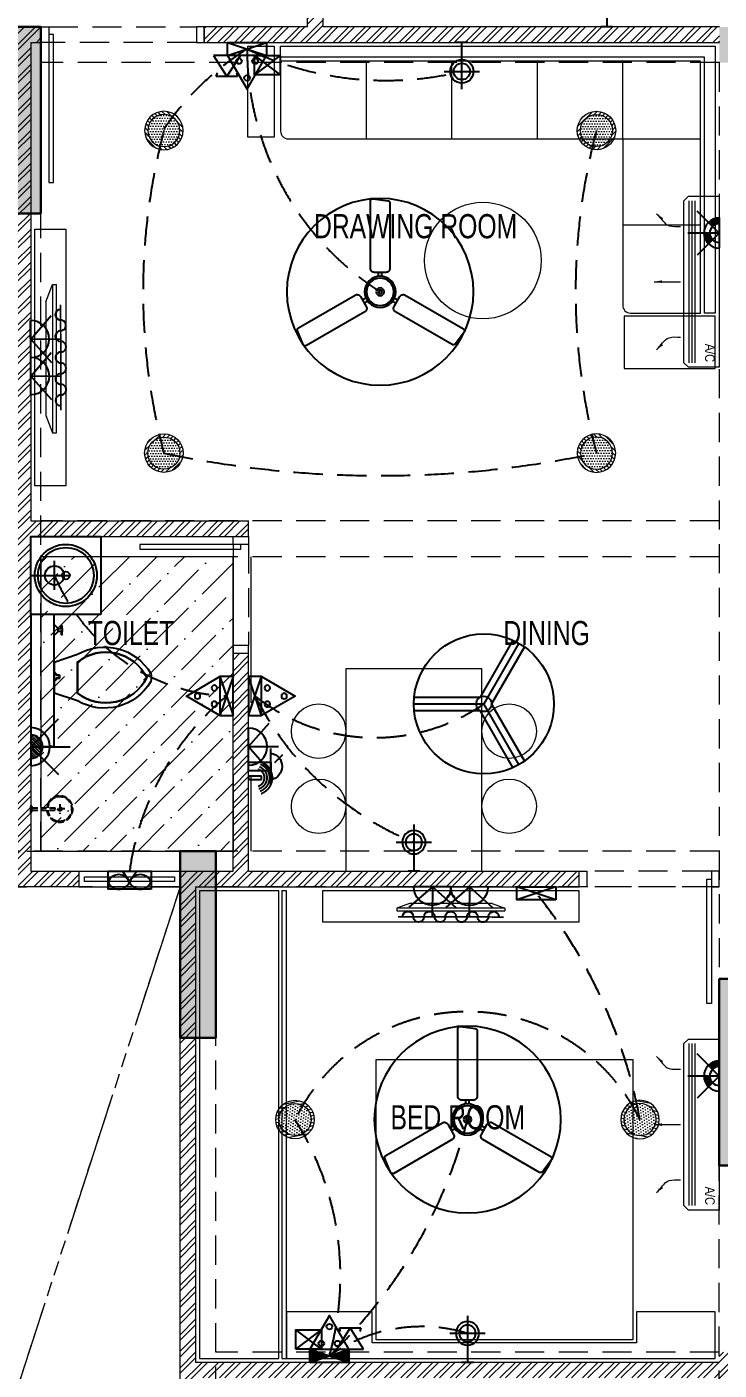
# Model space of a CAD drawing. Header units: inches. Extents: x 822859 to 1009930, y 496782 to 576896.
# Drawn here: x 836697 to 841148, y 533772 to 542403 of the extents above; entities that cross this region are included whole.
import ezdxf
from ezdxf.enums import TextEntityAlignment as Align

# ---------------------------------------------------------------- set-up
doc = ezdxf.new("R2010")
doc.units = ezdxf.units.IN
doc.header["$LTSCALE"] = 750
doc.header["$MEASUREMENT"] = 0
for name, pattern in [('DASHED', [0.75, 0.5, -0.25]), ('HIDDEN', [0.375, 0.25, -0.125]), ('HIDDEN2', [0.1875, 0.125, -0.0625])]:
    doc.linetypes.add(name, pattern=pattern)
for name, color, linetype, lineweight in [('1 x 15 W green led dl', 84, 'Continuous', 5), ('COLUMN', 5, 'Continuous', 13), ('DOOR-MSA', 8, 'Continuous', 13), ('DOTTED LINE-MSA', 8, 'HIDDEN2', 13), ('ELE-01-MSA', 8, 'Continuous', 18), ('FURNITURE-MSA', 251, 'Continuous', 5), ('HVAC-HW UNIT', 1, 'Continuous', 13), ('S_B4_115X425', 215, 'HIDDEN', 20), ('S_B4_230x425', 15, 'HIDDEN', 20), ('S_B4_230x575', 10, 'HIDDEN', 20), ('S_B4_CUT OUT LINE', 9, 'Continuous', 20), ('S_B4_SUNK', 250, 'Continuous', 20), ('S_C_ABOVE HP TO TOP', 5, 'Continuous', 30), ('TEXT ROOM NAME-MSA', 8, 'Continuous', 13), ('WALL HATCH-MSA', 251, 'Continuous', 9), ('WALL-MSA', 11, 'Continuous', 18), ('WINDOW-MSA', 8, 'Continuous', 13)]:
    doc.layers.add(name, color=color, linetype=linetype, lineweight=lineweight)
for name, color, linetype in [('AC 2 MODULE SWITCH', 6, 'DASHED'), ('CS SHEET', 7, 'Continuous'), ('E-18 wall light point', 3, 'Continuous'), ('E-18a wall light point', 6, 'Continuous'), ('E-39 call bell point', 1, 'Continuous'), ('E-45 exhaust fan point', 5, 'Continuous'), ('E-47 switch board', 1, 'Continuous'), ('E-49 5A plug point', 150, 'Continuous'), ('E-49a SB with 5A plug point', 5, 'Continuous'), ('E-50 15A plug point', 1, 'Continuous'), ('E-51 15 A AC PLUG POINT', 6, 'Continuous'), ('E-55 telephone point', 6, 'Continuous'), ('E-56 television point', 4, 'Continuous'), ('ELE.fan', 30, 'Continuous'), ("Emg-42 4' fan point", 30, 'Continuous'), ('P.FIXTURE', 8, 'Continuous'), ('PE-E-Electrical Control', 150, 'HIDDEN'), ('R.C.C HATCH-MSA', 250, 'Continuous'), ('Switch Board', 72, 'Continuous'), ('WIFI', 5, 'DASHED')]:
    doc.layers.add(name, color=color, linetype=linetype)
doc.styles.add('125pt1.6', font='simplex.shx', dxfattribs={"width": 0.6, "height": 200})
doc.styles.add('MtXpl_Swis721_LtCn_B', font='swisscl.ttf')
doc.styles.add('NARROW', font='ARIALN.TTF', dxfattribs={"height": 2.25})
doc.dimstyles.new('DIM_50', dxfattribs={"dimtxt": 200, "dimasz": 100, "dimexe": 25, "dimexo": 5, "dimgap": 25, "dimtad": 1, "dimdec": 0, "dimzin": 0, "dimdsep": 46, "dimtxsty": '125pt1.6', "dimblk": 'ARCHTICK', "dimcen": 0.09, "dimclrd": 8, "dimclre": 8, "dimclrt": 7, "dimaunit": 1, "dimadec": 4, "dimazin": 0, "dimtfac": 1, "dimtdec": 0, "dimtmove": 2, "dimatfit": 1, "dimfxl": 150, "dimfxlon": 1, "dimtolj": 1, "dimtzin": 0, "dimarcsym": 1})
pattern_1 = [(45, (-830625.795, -554021.86), (-53.0330086, 53.0330086), []), (45, (-830590.44, -554021.86), (-53.0330086, 53.0330086), [])]

# ---------------------------------------------------------------- blocks, each defined once
blk = doc.blocks.new('BLOCK-G & H TYPICAL COLOUMN')
at = {"layer": 'R.C.C HATCH-MSA'}
h = blk.add_hatch(color=256, dxfattribs=at)
h.dxf.hatch_style = 1
h.paths.add_polyline_path([(172697.62, -104207.75), (172688.57, -104207.75), (172688.57, -104255), (172697.62, -104255)])
h.paths.add_polyline_path([(172327.12, -104207.75), (172336.18, -104207.75), (172336.18, -104255), (172327.12, -104255)])
h.paths.add_polyline_path([(172819.88, -104207.75), (172819.88, -104216.81), (172867.12, -104216.81), (172867.12, -104207.75)])
h.paths.add_polyline_path([(172204.87, -104207.75), (172204.87, -104216.81), (172157.62, -104216.81), (172157.62, -104207.75)])
h.paths.add_polyline_path([(172561.18, -104240.06), (172552.12, -104240.06), (172552.12, -104287.31), (172561.18, -104287.31)])
h.paths.add_polyline_path([(172463.57, -104240.06), (172472.62, -104240.06), (172472.62, -104287.31), (172463.57, -104287.31)])
h.paths.add_polyline_path([(172177.87, -104422.2), (172177.87, -104431.25), (172130.62, -104431.25), (172130.62, -104422.2)])
h.paths.add_polyline_path([(172894.12, -104422.2), (172894.12, -104431.25), (172846.88, -104431.25), (172846.88, -104422.2)])
h.paths.add_polyline_path([(172336.12, -104486.75), (172336.12, -104495.81), (172288.87, -104495.81), (172288.87, -104486.75)])
h.paths.add_polyline_path([(172202.62, -104543.75), (172202.62, -104552.81), (172155.37, -104552.81), (172155.37, -104543.75)])
h.paths.add_polyline_path([(172822.13, -104543.75), (172822.13, -104552.81), (172869.37, -104552.81), (172869.37, -104543.75)])
h.paths.add_polyline_path([(172516.9, -104495.81), (172507.85, -104495.81), (172507.85, -104448.56), (172516.9, -104448.56)])
h.paths.add_polyline_path([(172697.62, -104104.25), (172688.57, -104104.25), (172688.57, -104057.01), (172697.62, -104057.01)])
h.paths.add_polyline_path([(172327.12, -104104.25), (172336.18, -104104.25), (172336.18, -104057.01), (172327.12, -104057.01)])
h.paths.add_polyline_path([(172819.88, -104104.25), (172819.88, -104095.2), (172867.12, -104095.2), (172867.12, -104104.25)])
h.paths.add_polyline_path([(172204.87, -104104.25), (172204.87, -104095.2), (172157.62, -104095.2), (172157.62, -104104.25)])
h.paths.add_polyline_path([(172561.18, -104071.94), (172552.12, -104071.94), (172552.12, -104024.7), (172561.18, -104024.7)])
h.paths.add_polyline_path([(172463.57, -104071.94), (172472.62, -104071.94), (172472.62, -104024.7), (172463.57, -104024.7)])
h.paths.add_polyline_path([(172177.87, -103889.81), (172177.87, -103880.75), (172130.62, -103880.75), (172130.62, -103889.81)])
h.paths.add_polyline_path([(172894.12, -103889.81), (172894.12, -103880.75), (172846.88, -103880.75), (172846.88, -103889.81)])
h.paths.add_polyline_path([(172336.12, -103825.25), (172336.12, -103816.2), (172288.87, -103816.2), (172288.87, -103825.25)])
h.paths.add_polyline_path([(172202.62, -103768.25), (172202.62, -103759.2), (172155.37, -103759.2), (172155.37, -103768.25)])
h.paths.add_polyline_path([(172822.13, -103768.25), (172822.13, -103759.2), (172869.37, -103759.2), (172869.37, -103768.25)])
h.paths.add_polyline_path([(172516.9, -103816.2), (172507.85, -103816.2), (172507.85, -103863.44), (172516.9, -103863.44)])
h.paths.add_polyline_path([(172548.37, -103699.31), (172548.37, -103690.25), (172595.62, -103690.25), (172595.62, -103699.31)])
h.paths.add_polyline_path([(172476.37, -103699.31), (172476.37, -103690.25), (172429.13, -103690.25), (172429.13, -103699.31)])
h.paths.add_polyline_path([(172726.82, -103612.31), (172726.82, -103603.25), (172774.06, -103603.25), (172774.06, -103612.31)])
h.paths.add_polyline_path([(172297.93, -103612.31), (172297.93, -103603.25), (172250.69, -103603.25), (172250.69, -103612.31)])
h.paths.add_polyline_path([(172920.37, -103523.81), (172920.37, -103514.75), (172857.56, -103514.75), (172857.56, -103523.81)])
h.paths.add_polyline_path([(172104.37, -103523.81), (172104.37, -103514.75), (172167.19, -103514.75), (172167.19, -103523.81)])
h.paths.add_polyline_path([(172476.37, -103492.94), (172467.32, -103492.94), (172467.32, -103445.7), (172476.37, -103445.7)])
h.paths.add_polyline_path([(172548.37, -103492.94), (172557.43, -103492.94), (172557.43, -103445.7), (172548.37, -103445.7)])
h.paths.add_polyline_path([(172663.43, -103454.75), (172759.5, -103454.75), (172759.5, -103349.7), (172663.43, -103349.7), (172663.43, -103358.75), (172750.44, -103358.75), (172750.44, -103445.7), (172663.43, -103445.7)])
h.paths.add_polyline_path([(172361.32, -103454.75), (172265.25, -103454.75), (172265.25, -103349.7), (172361.32, -103349.7), (172361.32, -103358.75), (172274.31, -103358.75), (172274.31, -103445.7), (172361.32, -103445.7)])
h.paths.add_polyline_path([(172428.37, -103358.75), (172419.32, -103358.75), (172419.32, -103311.51), (172428.37, -103311.51)])
h.paths.add_polyline_path([(172428.37, -103132.74), (172419.32, -103132.74), (172419.32, -103179.99), (172428.37, -103179.99)])
h.paths.add_polyline_path([(172151.62, -103286.75), (172151.62, -103277.7), (172104.37, -103277.7), (172104.37, -103286.75)])
h.paths.add_polyline_path([(172245.43, -103162.74), (172245.43, -103153.68), (172198.19, -103153.68), (172198.19, -103162.74)])
h.paths.add_polyline_path([(172428.37, -103021.25), (172419.32, -103021.25), (172419.32, -103068.5), (172428.37, -103068.5)])
h.paths.add_polyline_path([(172245.43, -102997.25), (172236.37, -102997.25), (172236.37, -103044.5), (172245.43, -103044.5)])
h.paths.add_polyline_path([(172104.37, -102997.25), (172104.37, -103006.31), (172151.62, -103006.31), (172151.62, -102997.25)])
h.paths.add_polyline_path([(172596.37, -103358.75), (172605.43, -103358.75), (172605.43, -103311.51), (172596.37, -103311.51)])
h.paths.add_polyline_path([(172596.37, -103132.74), (172605.43, -103132.74), (172605.43, -103179.99), (172596.37, -103179.99)])
h.paths.add_polyline_path([(172873.13, -103286.75), (172873.13, -103277.7), (172920.37, -103277.7), (172920.37, -103286.75)])
h.paths.add_polyline_path([(172779.32, -103162.74), (172779.32, -103153.68), (172826.56, -103153.68), (172826.56, -103162.74)])
h.paths.add_polyline_path([(172596.37, -103021.25), (172605.43, -103021.25), (172605.43, -103068.5), (172596.37, -103068.5)])
h.paths.add_polyline_path([(172779.32, -102997.25), (172788.37, -102997.25), (172788.37, -103044.5), (172779.32, -103044.5)])
h.paths.add_polyline_path([(172920.37, -102997.25), (172920.37, -103006.31), (172873.13, -103006.31), (172873.13, -102997.25)])
h.paths.add_polyline_path([(172548.37, -104612.7), (172548.37, -104621.75), (172595.62, -104621.75), (172595.62, -104612.7)])
h.paths.add_polyline_path([(172476.37, -104612.7), (172476.37, -104621.75), (172429.13, -104621.75), (172429.13, -104612.7)])
h.paths.add_polyline_path([(172297.93, -104699.7), (172297.93, -104708.75), (172250.69, -104708.75), (172250.69, -104699.7)])
h.paths.add_polyline_path([(172104.37, -104788.2), (172104.37, -104797.25), (172167.19, -104797.25), (172167.19, -104788.2)])
h.paths.add_polyline_path([(172726.82, -104699.7), (172726.82, -104708.75), (172774.06, -104708.75), (172774.06, -104699.7)])
h.paths.add_polyline_path([(172920.37, -104788.2), (172920.37, -104797.25), (172857.56, -104797.25), (172857.56, -104788.2)])
h.paths.add_polyline_path([(172476.37, -104819.06), (172467.32, -104819.06), (172467.32, -104866.31), (172476.37, -104866.31)])
h.paths.add_polyline_path([(172548.37, -104819.06), (172557.43, -104819.06), (172557.43, -104866.31), (172548.37, -104866.31)])
h.paths.add_polyline_path([(172663.43, -104857.25), (172759.5, -104857.25), (172759.5, -104962.31), (172663.43, -104962.31), (172663.43, -104953.25), (172750.44, -104953.25), (172750.44, -104866.31), (172663.43, -104866.31)])
h.paths.add_polyline_path([(172361.32, -104857.25), (172265.25, -104857.25), (172265.25, -104962.31), (172361.32, -104962.31), (172361.32, -104953.25), (172274.31, -104953.25), (172274.31, -104866.31), (172361.32, -104866.31)])
h.paths.add_polyline_path([(172428.37, -104953.25), (172419.32, -104953.25), (172419.32, -105000.5), (172428.37, -105000.5)])
h.paths.add_polyline_path([(172428.37, -105178.31), (172419.32, -105178.31), (172419.32, -105131.06), (172428.37, -105131.06)])
h.paths.add_polyline_path([(172151.62, -105025.25), (172151.62, -105034.31), (172104.37, -105034.31), (172104.37, -105025.25)])
h.paths.add_polyline_path([(172245.43, -105072.5), (172236.37, -105072.5), (172236.37, -105025.25), (172245.43, -105025.25)])
h.paths.add_polyline_path([(172428.37, -105290.75), (172419.32, -105290.75), (172419.32, -105243.51), (172428.37, -105243.51)])
h.paths.add_polyline_path([(172245.43, -105314.75), (172236.37, -105314.75), (172236.37, -105267.51), (172245.43, -105267.51)])
h.paths.add_polyline_path([(172104.37, -105277.35), (172113.43, -105277.35), (172113.43, -105314.75), (172104.37, -105314.75)])
h.paths.add_polyline_path([(172596.37, -104953.25), (172605.43, -104953.25), (172605.43, -105000.5), (172596.37, -105000.5)])
h.paths.add_polyline_path([(172596.37, -105178.31), (172605.43, -105178.31), (172605.43, -105131.06), (172596.37, -105131.06)])
h.paths.add_polyline_path([(172873.13, -105025.25), (172873.13, -105034.31), (172920.37, -105034.31), (172920.37, -105025.25)])
h.paths.add_polyline_path([(172788.37, -105025.25), (172779.32, -105025.25), (172779.32, -105072.5), (172788.37, -105072.5)])
h.paths.add_polyline_path([(172596.37, -105290.75), (172605.43, -105290.75), (172605.43, -105243.51), (172596.37, -105243.51)])
h.paths.add_polyline_path([(172779.32, -105314.75), (172788.37, -105314.75), (172788.37, -105267.51), (172779.32, -105267.51)])
h.paths.add_polyline_path([(172911.32, -105314.75), (172920.37, -105314.75), (172920.37, -105277.35), (172911.32, -105277.35)])
h.paths.add_polyline_path([(172688.63, -104486.75), (172688.63, -104495.81), (172735.87, -104495.81), (172735.87, -104486.75)])
h.paths.add_polyline_path([(172688.63, -103825.25), (172688.63, -103816.2), (172735.87, -103816.2), (172735.87, -103825.25)])
at = {"layer": 'COLUMN'}
for points in [[(172516.9, -103816.2), (172507.85, -103816.2), (172507.85, -103863.44), (172516.9, -103863.44)], [(172561.18, -104071.94), (172552.12, -104071.94), (172552.12, -104024.7), (172561.18, -104024.7)]]:
    blk.add_lwpolyline(points, close=True, dxfattribs=at)
blk = doc.blocks.new('G$C7997B730')
at = {"layer": 'FURNITURE-MSA'}
for p, q in [((36, 1325, 0), (0, 1325, 0)), ((0, 1325, 0), (0, 0, 0)), ((36, 1325, 0), (0, 1325, 0)), ((93, 1169, 0), (36, 1325, 0)), ((36, 0, 0), (36, 1325, 0)), ((93, 1169, 0), (36, 1325, 0)), ((93, 156, 0), (93, 1169, 0)), ((93, 156, 0), (36, 0, 0)), ((36, 0, 0), (0, 0, 0))]:
    blk.add_line(p, q, dxfattribs=at)
blk = doc.blocks.new('A$C16cd5f5f')
at = {"layer": 'WINDOW-MSA', "ltscale": 5000}
for points in [[(50, 50), (50, 850), (80, 850), (80, 50)], [(0, 0), (50, 0), (50, 100), (0, 100)], [(900, 0), (850, 0), (850, 100), (900, 100)]]:
    blk.add_lwpolyline(points, close=True, dxfattribs=at)
at = {"layer": 'WINDOW-MSA', "linetype": 'HIDDEN', "elevation": 0}
blk.add_lwpolyline([(50, 100), (850, 100)], dxfattribs=at)
at = {"layer": 'WINDOW-MSA', "linetype": 'HIDDEN'}
blk.add_lwpolyline([(50, 0), (850, 0)], dxfattribs=at)
blk = doc.blocks.new('A$Ca69f7aba')
at = {"layer": 'WINDOW-MSA', "ltscale": 5000}
for points in [[(-750, 0), (-700, 0), (-700, -100), (-750, -100)], [(0, 0), (-50, 0), (-50, -100), (0, -100)], [(-50, -50), (-50, -700), (-80, -700), (-80, -50)]]:
    blk.add_lwpolyline(points, close=True, dxfattribs=at)
at = {"layer": 'WINDOW-MSA', "linetype": 'HIDDEN'}
blk.add_lwpolyline([(-50, 0), (-700, 0)], dxfattribs=at)
at = {"layer": 'WINDOW-MSA', "linetype": 'HIDDEN', "elevation": 0}
blk.add_lwpolyline([(-50, -100), (-700, -100)], dxfattribs=at)
blk = doc.blocks.new('A$C0454f6c0')
at = {"layer": 'WINDOW-MSA', "ltscale": 5000}
for points in [[(0, 1050), (0, 1000), (-100, 1000), (-100, 1050)], [(0, 0), (0, 50), (-100, 50), (-100, 0)]]:
    blk.add_lwpolyline(points, close=True, dxfattribs=at)
at = {"layer": 'WINDOW-MSA', "linetype": 'HIDDEN'}
for points in [[(-100, 1000), (-100, 50)], [(0, 50), (0, 1000)]]:
    blk.add_lwpolyline(points, dxfattribs=at)
at = {"layer": 'WINDOW-MSA', "ltscale": 5000, "elevation": 0}
blk.add_lwpolyline([(-50, 50), (-1000, 50), (-1000, 80), (-50, 80)], close=True, dxfattribs=at)
blk = doc.blocks.new('t4tgg34')
for points in [[(375405.3, -62759.1), (375390.8, -62744.6), (375390.8, -62738.4), (375370.8, -62738.4), (375370.8, -62719.7), (375390.8, -62719.7), (375390.8, -62713.4), (375405.3, -62699), (375405.3, -62635.1), (375255.5, -62585.2, 0.412342), (374784.6, -62708.9, 0.132891), (374784.6, -62761, 0.412336), (375255.5, -62884.7), (375405.3, -62834.8)], [(375255.5, -62834.8, -0.475238), (374809.5, -62734.9, -0.475243), (375255.5, -62635.1)]]:
    blk.add_lwpolyline(points, format="xyb", close=True)
blk.add_lwpolyline([(375255.5, -62834.8), (375255.5, -62635.1, 0.475243), (374809.5, -62734.9, 0.475238), (375255.5, -62834.8, 0.489246)], format="xyb")
blk.add_lwpolyline([(375405.3, -62635.1), (375405.3, -62699), (375390.8, -62713.4), (375390.8, -62719.7), (375370.8, -62719.7), (375370.8, -62738.4), (375390.8, -62738.4), (375390.8, -62744.6), (375405.3, -62759.1), (375405.3, -62699), (375405.3, -62834.8)])
blk = doc.blocks.new('9')
at = {"linetype": 'Continuous'}
for p, q in [((709869.5, -390414.7), (709869.5, -390433.8)), ((709875.9, -390433.8), (709869.5, -390433.8)), ((709875.9, -390414.7), (709875.9, -390433.8))]:
    blk.add_line(p, q, dxfattribs=at)
for points in [[(709875.9, -390395.7), (709875.9, -390376.6), (709869.5, -390376.6), (709869.5, -390395.7)], [(709894.9, -390395.7), (709920.3, -390370.3), (709920.3, -390440.1), (709894.9, -390414.7)]]:
    blk.add_lwpolyline(points, dxfattribs=at)
blk.add_lwpolyline([(709894.9, -390414.7), (709869.5, -390414.7), (709869.5, -390395.7), (709894.9, -390395.7)], close=True, dxfattribs=at)
blk = doc.blocks.new('SHOWE')
at = {"linetype": 'HIDDEN', "ltscale": 0.2}
for p, q in [((3964447.4, -1171664.5), (3964447.4, -1171728.1)), ((3964261.3, -1171717.9), (3964261.3, -1171674.7)), ((3964261.3, -1171674.7), (3964263.3, -1171674.7)), ((3964261.3, -1171717.9), (3964263.3, -1171717.9)), ((3964264.2, -1171676.3), (3964264.2, -1171716.3)), ((3964268.7, -1171680.5), (3964268.7, -1171696.3)), ((3964268.7, -1171688.6), (3964437.5, -1171688.6)), ((3964268.7, -1171712), (3964268.7, -1171696.3)), ((3964268.7, -1171704), (3964437.5, -1171704)), ((3964479.2, -1171696.3), (3964415.6, -1171696.3))]:
    blk.add_line(p, q, dxfattribs=at)
for radius in [12.5, 10.6]:
    blk.add_circle((3964447.4, -1171696.3), radius, dxfattribs=at)
for centre, radius, start, end in [((3964447.4, -1171696.3), 84.1, 185.23834, 174.76166), ((3964447.4, -1171696.3), 81.4, 185.41049, 174.58951), ((3964447.4, -1171696.3), 78, 185.6496, 174.3504), ((3964262.4, -1171676.3), 1.76, 358.02823, 62.08212), ((3964262.4, -1171716.3), 1.76, 297.91788, 1.97177), ((3964259.8, -1171685.3), 10.1, 28.34358, 64.21035), ((3964259.8, -1171707.2), 10.1, 295.78965, 331.65642)]:
    blk.add_arc(centre, radius, start, end, dxfattribs=at)
blk = doc.blocks.new('A$Caebde61c')
at = {"layer": 'FURNITURE-MSA'}
for p, q in [((12568.5, -21021.2), (12568.5, -21521.2)), ((13118.5, -21021.2), (13118.5, -21521.2)), ((13668.5, -21021.2), (13668.5, -21521.2)), ((14218.5, -21521.2, 0), (14218.5, -21021.2, 0)), ((14218.5, -21521.2, 0), (14718.5, -21521.2, 0)), ((14218.5, -22072.5, 0), (14718.5, -22072.5, 0))]:
    blk.add_line(p, q, dxfattribs=at)
for points in [[(11978.6, -21510.9), (11808.5, -21510.9), (11808.5, -20925.9), (11978.6, -20925.9)], [(14813.8, -22639.8), (14743.5, -22639.8), (14743.5, -20996.2), (12018.5, -20996.2), (12018.5, -20926.2), (14813.6, -20926.2)], [(10638.2, -23751.2), (10438.2, -23751.2), (10438.2, -22101.2), (10638.2, -22101.2)], [(14228.8, -22659.8), (14228.8, -22996.2), (14813.8, -22996.2), (14813.8, -22659.8)], [(12438.4, -24927.1), (12438.4, -26227.1), (13313.4, -26227.1), (13313.4, -24927.1)], [(11497.8, -26352.1), (11497.8, -29357.3), (12007.8, -29357.3), (12007.8, -26352.1)], [(12027.8, -26352.1), (12027.8, -29357.3), (12057.8, -29357.3), (12057.8, -26352.1)], [(13938.6, -26552.1), (13938.6, -26352.1), (12288.6, -26352.1), (12288.6, -26552.1)], [(12632.8, -29237.3), (12632.8, -27437.3), (14282.8, -27437.3), (14282.8, -29237.3)], [(14307.8, -29257.3), (12607.9, -29257.3), (12607.9, -29057.3), (12057.8, -29057.3), (12057.8, -29357.3), (14813.6, -29357.3), (14813.6, -29057.3), (14307.8, -29057.3)]]:
    blk.add_lwpolyline(points, close=True, dxfattribs=at)
blk.add_lwpolyline([(14718.5, -21021.2), (12018.5, -21021.2), (12018.5, -21471.2, 0.414214), (12068.5, -21521.2), (14218.5, -21521.2), (14218.5, -22589.8, 0.414214), (14268.5, -22639.8), (14718.5, -22639.8), (14718.5, -21021.2)], format="xyb", dxfattribs=at)
for centre, radius in [((13319.4, -22302.6, 0), 375), ((12263.4, -25327.1), 175), ((13488.4, -25327.1), 175), ((12263.4, -25809.5), 175), ((13488.4, -25809.5), 175), ((13113.6, -26401.2, 0), 25)]:
    blk.add_circle(centre, radius, dxfattribs=at)
at = {"layer": 'FURNITURE-MSA', "xscale": 0.524880000000001, "yscale": 0.524880000000001, "zscale": 0.524880000000001, "rotation": 90.00000000000004}
blk.add_blockref('G$C7997B730', (13461.3, -26481.8, 0), dxfattribs=at)
blk = doc.blocks.new('DRHASHGSDG')
at = {"layer": 'WALL HATCH-MSA'}
h = blk.add_hatch(dxfattribs=at)
h.set_pattern_fill('ANSI32', color=256, scale=200)
h.set_pattern_definition(pattern_1)
h.paths.add_polyline_path([(6961.3, -8650.1), (6961.3, -7020.1), (7966.2, -7020.1), (7966.2, -6508.4), (6961.3, -6508.4), (6961.3, -6408.4), (7966.2, -6408.4), (7966.2, -5658.4), (6961.3, -5658.4), (6961.3, -2208.4), (7191.3, -2208.4), (7191.3, -2308.4), (7061.3, -2308.4), (7061.3, -5558.4), (9309.2, -5558.4), (9309.2, -7670.1), (9209.2, -7670.1), (9209.2, -7120.1), (8716.2, -7120.1), (8716.2, -7020.1), (9209.2, -7020.1), (9209.2, -5658.4), (8066.2, -5658.4), (8066.2, -7120.1), (7061.3, -7120.1), (7061.3, -8420.1), (10593.8, -8420.1), (10593.8, -8520.1), (7975.7, -8520.1), (7975.7, -11619.1), (10523.8, -11619.1), (10523.8, -11719.1), (7211.9, -11719.1), (7211.9, -11619.1), (7875.7, -11619.1), (7875.7, -8650.1)])
h = blk.add_hatch(dxfattribs=at)
h.set_pattern_fill('ANSI32', color=256, scale=200)
h.set_pattern_definition(pattern_1)
h.paths.add_polyline_path([(4596.9, -14794.1), (4596.9, -14894.1), (5996.9, -14894.1), (5996.9, -17045), (5687.2, -17045), (5687.2, -17145), (6406.5, -17145), (6406.5, -17045), (6096.9, -17045), (6096.9, -14894.1), (7496.9, -14894.1), (7496.9, -14794.1), (6096.9, -14794.1), (6096.9, -11719.1), (6161.9, -11719.1), (6161.9, -11619.1), (5931.9, -11619.1), (5931.9, -11719.1), (5996.9, -11719.1), (5996.9, -14794.1)])
h = blk.add_hatch(dxfattribs=at)
h.set_pattern_fill('ANSI32', color=256, scale=200)
h.set_pattern_definition(pattern_1)
h.paths.add_polyline_path([(7056.5, -17045), (7056.5, -23455.3), (7396.9, -23455.3), (7396.9, -24856.2), (7496.9, -24856.2), (7496.9, -23455.3), (9622.2, -23455.3), (9622.2, -23355.3), (7156.5, -23355.3), (7156.5, -20300.2), (10522.2, -20300.2), (10522.2, -20365.2), (11352.2, -20365.2), (11352.2, -20135.2), (10522.2, -20135.2), (10522.2, -20200.2), (7156.5, -20200.2), (7156.5, -17145), (9622.2, -17145), (9622.2, -17045), (7496.9, -17045), (7496.9, -15644.1), (7396.9, -15644.1), (7396.9, -17045)])
at = {"layer": 'DOTTED LINE-MSA'}
blk.add_line((7056.5, -17145), (5037.2, -23355.3), dxfattribs=at)
at = {"layer": 'P.FIXTURE'}
for points in [[(6546.9, -15394.1), (6096.9, -15394.1), (6096.9, -14894.1), (6546.9, -14894.1)], [(6246.9, -16244.1), (6246.9, -15394.1), (6096.9, -15394.1), (6096.9, -16244.1)]]:
    blk.add_lwpolyline(points, close=True, dxfattribs=at)
for radius in [200, 180, 25]:
    blk.add_circle((6321.9, -15144.1), radius, dxfattribs=at)
at = {"layer": 'WALL-MSA'}
for p, q in [((7975.7, -11619.1), (7975.7, -8520.1)), ((7875.7, -11619.1), (7875.7, -8650.1)), ((5931.9, -11619.1), (6161.9, -11619.1)), ((6161.9, -11619.1), (6161.9, -11719.1)), ((7875.7, -11619.1), (7211.9, -11619.1)), ((7211.9, -11619.1), (7211.9, -11719.1)), ((10523.8, -11619.1), (7975.7, -11619.1)), ((6096.9, -11719.1), (6096.9, -14794.1)), ((6096.9, -11719.1), (6161.9, -11719.1)), ((7211.9, -11719.1), (10523.8, -11719.1)), ((6096.9, -14794.1), (7496.9, -14794.1)), ((7496.9, -14894.1), (7496.9, -14794.1)), ((6096.9, -14894.1), (6096.9, -17045)), ((6096.9, -14894.1), (7496.9, -14894.1)), ((7396.9, -15644.1), (7496.9, -15644.1)), ((7396.9, -17045), (7396.9, -15644.1)), ((7496.9, -17045), (7496.9, -15644.1)), ((6096.9, -17045), (6406.5, -17045)), ((6406.5, -17045), (6406.5, -17145)), ((7056.5, -23455.3), (7056.5, -17045)), ((7056.5, -17045), (7396.9, -17045)), ((7496.9, -17045), (9622.2, -17045)), ((9622.2, -17145), (9622.2, -17045)), ((6406.5, -17145), (5687.2, -17145)), ((7156.5, -17145), (7156.5, -20200.2)), ((7156.5, -17145), (9622.2, -17145)), ((10522.2, -20200.2), (7156.5, -20200.2))]:
    blk.add_line(p, q, dxfattribs=at)
at = {"layer": 'WINDOW-MSA'}
for p, q in [((6406.5, -17045), (7056.5, -17045)), ((6406.5, -17145), (7056.5, -17145))]:
    blk.add_line(p, q, dxfattribs=at)
blk.add_lwpolyline([(6441.5, -17110), (6441.5, -17080), (7021.5, -17080), (7021.5, -17110)], close=True, dxfattribs=at)
at = {"layer": 'COLUMN', "xscale": 25.4, "yscale": 25.4, "zscale": 25.4}
blk.add_blockref('BLOCK-G & H TYPICAL COLOUMN', (-4375767.4, 2625312.3), dxfattribs=at)
at = {"layer": 'DOOR-MSA', "extrusion": (1.00445e-41, -1.29247e-26, -1), "zscale": -1, "rotation": 90.00000000000001}
blk.add_blockref('A$C0454f6c0', (-6161.9, -11619.1, 0), dxfattribs=at)
at = {"layer": 'DOOR-MSA', "xscale": -1, "rotation": 270}
blk.add_blockref('A$Ca69f7aba', (7496.9, -14894.1, 0), dxfattribs=at)
at = {"layer": 'DOOR-MSA', "rotation": 180}
blk.add_blockref('A$C16cd5f5f', (10522.2, -17045, 0), dxfattribs=at)
at = {"layer": 'ELE-01-MSA', "xscale": 0.7200000000000002, "yscale": 0.7200000000000002, "zscale": 0.7200000000000002, "rotation": 180}
blk.add_blockref('G$C7997B730', (6261.1, -13273.7, 0), dxfattribs=at)
at = {"layer": 'FURNITURE-MSA'}
blk.add_blockref('A$Caebde61c', (-4316.3, 9182.1), dxfattribs=at)
at = {"layer": 'P.FIXTURE', "rotation": 180}
blk.add_blockref('9', (716167.3, -405899.3), dxfattribs=at)
at = {"layer": 'P.FIXTURE', "xscale": -1}
blk.add_blockref('t4tgg34', (381652.2, 46934.9), dxfattribs=at)
at = {"layer": 'P.FIXTURE', "lineweight": 30}
blk.add_blockref('SHOWE', (-3958164.4, 1155051.7), dxfattribs=at)
at = {"layer": 'TEXT ROOM NAME-MSA', "lineweight": 0, "style": 'MtXpl_Swis721_LtCn_B'}
for s, p in [('DRAWING ROOM', (7917.6, -12977.4)), ('TOILET', (6462.7, -15591.4)), ('DINING', (9134.9, -15591.4)), ('BED ROOM', (8409.1, -18702.9))]:
    blk.add_text(s, height=155, dxfattribs=at).set_placement(p)
blk = doc.blocks.new('C-230x1200')
at = {"layer": 'S_C_ABOVE HP TO TOP'}
h = blk.add_hatch(color=250, dxfattribs=at)
h.dxf.hatch_style = 1
h.paths.add_polyline_path([(-230, 1200), (-230, 0), (0, 0), (0, 1200)])
at = {"layer": 'S_C_ABOVE HP TO TOP', "color": 8}
blk.add_lwpolyline([(0, 1200), (-230, 1200), (-230, 0), (0, 0)], close=True, dxfattribs=at)
blk = doc.blocks.new('zw$A6E')
at = {"layer": 'S_B4_SUNK'}
h = blk.add_hatch(dxfattribs=at)
h.set_pattern_fill('ANSI36', color=252, scale=1000)
h.set_pattern_definition([(45, (-142690.51, 158401.09), (66.29126, 243.067956), [312.5, -62.5, 0, -62.5])])
h.paths.add_polyline_path([(-5931.9, -16915), (-5931.9, -15024.1), (-4696.9, -15024.1), (-4696.9, -16915)])
at = {"layer": 'S_B4_115X425', "ltscale": 5}
for p, q in [((-4696.9, -15024.1), (-4696.9, -16915)), ((-4581.9, -15024.1), (-4581.9, -16915))]:
    blk.add_line(p, q, dxfattribs=at)
at = {"layer": 'S_B4_230x425', "color": 8}
for p, q in [((-1571.6, -14794.1), (-5931.9, -14794.1)), ((-1571.6, -15024.1), (-5931.9, -15024.1))]:
    blk.add_line(p, q, dxfattribs=at)
at = {"layer": 'S_B4_230x575', "color": 8}
for p, q in [((-1570, -11849.1), (-5931.9, -11849.1)), ((-1571.6, -11849.1), (-1571.6, -17735.7)), ((-5931.9, -16915), (-5931.9, -12819.1)), ((-10522.3, -16915), (-5931.9, -16915)), ((-1571.6, -16915), (-6161.9, -16915)), ((-7056.6, -17145), (-5931.9, -17145)), ((-5037.3, -17145), (-6161.9, -17145)), ((-1571.6, -17145), (-4807.3, -17145)), ((-5037.3, -22385.3, 0), (-5037.3, -18115, 0)), ((-4807.3, -22385.3, 0), (-4807.3, -18115, 0)), ((-1571.6, -21564.6), (-1571.6, -18935.7)), ((-1571.6, -20135.1), (-4807.3, -20135.1))]:
    blk.add_line(p, q, dxfattribs=at)
at = {"layer": 'S_B4_CUT OUT LINE', "color": 252, "linetype": 'HIDDEN', "ltscale": 5}
blk.add_line((-5037.3, -17145), (-7056.6, -23355.3, 0), dxfattribs=at)
at = {"layer": 'S_B4_SUNK', "color": 252}
blk.add_lwpolyline([(-5931.9, -16915), (-4696.9, -16915), (-4696.9, -15024.1), (-5931.9, -15024.1)], close=True, dxfattribs=at)
at = {"layer": 'S_C_ABOVE HP TO TOP', "xscale": -1, "rotation": 180}
blk.add_blockref('C-230x1200', (-5931.9, -11619.1), dxfattribs=at)
at = {"layer": 'S_C_ABOVE HP TO TOP', "rotation": 180}
blk.add_blockref('C-230x1200', (-5037.3, -16915), dxfattribs=at)
at = {"layer": 'S_C_ABOVE HP TO TOP', "xscale": -1}
blk.add_blockref('C-230x1200', (-1571.6, -18935.7), dxfattribs=at)
blk = doc.blocks.new('WL-01')
for points in [[(-3.57, 2.18), (-3.57, -2.18)], [(-5.74, 0), (0, 0)], [(0, -0.72), (0, 0.72)]]:
    blk.add_lwpolyline(points)
for radius in [1.44, 1.01]:
    blk.add_circle((-3.57, 0), radius)
blk = doc.blocks.new('F12')
at = {"color": 7}
for p, q in [((-0.115, 0.993), (-0.115, 1.25)), ((0.115, 0.993), (0.115, 1.25)), ((-0.918, -0.397), (-1.14, -0.525)), ((-0.803, -0.596), (-1.025, -0.725)), ((0.803, -0.596), (1.025, -0.725)), ((0.918, -0.397), (1.14, -0.525))]:
    blk.add_line(p, q, dxfattribs=at)
for points in [[(-0.375, 1.25), (0.375, 1.25, 0.414214), (0.625, 1.5), (0.625, 5.831, 0.453094), (0.455, 5.98), (-0.495, 5.855, 0.376373), (-0.625, 5.706), (-0.625, 1.5, 0.414214)], [(-0.895, -0.95), (-1.27, -0.3, 0.414214), (-1.612, -0.209), (-5.362, -2.374, 0.453094), (-5.406, -2.596), (-4.823, -3.356, 0.376373), (-4.629, -3.394), (-0.987, -1.291, 0.414214)], [(1.27, -0.3), (0.895, -0.95, 0.414214), (0.987, -1.291), (4.737, -3.457, 0.453094), (4.951, -3.384), (5.318, -2.499, 0.376373), (5.254, -2.312), (1.612, -0.209, 0.414214)]]:
    blk.add_lwpolyline(points, format="xyb", close=True, dxfattribs=at)
for radius in [6, 1, 0.25]:
    blk.add_circle((0, 0), radius)
for radius in [0.875, 0.125]:
    blk.add_circle((0, 0), radius, dxfattribs=at)
blk = doc.blocks.new('DLL')
at = {"linetype": 'HIDDEN'}
h = blk.add_hatch(dxfattribs=at)
h.set_pattern_fill('ANSI31', color=256, scale=0.255)
h.set_pattern_definition([(45, (0, 0), (-0.57249, 0.57249), [])])
h.paths.add_polyline_path([(4.64, 0, -1), (-4.64, 0, -1)])
h.paths.add_polyline_path([(-3.87, 0, 1), (3.87, 0, 1)], flags=16)
h = blk.add_hatch(dxfattribs=at)
h.set_pattern_fill('DOTS', color=8, scale=0.4)
h.set_pattern_definition([(0, (0, 0), (0.3175, 0.635), [0, -0.635])])
h.paths.add_polyline_path([(-3.87, 0, 1), (3.87, 0, 1)])
for radius in [4.64, 3.87]:
    blk.add_circle((0, 0), radius)
blk = doc.blocks.new('P-01')
for p, q in [((-0.5, 0), (-0.5, 3.09)), ((-0.5, 0), (-2.91, 2.12)), ((-0.5, 0), (1.91, 2.12)), ((1.41, 0), (-2.41, 0))]:
    blk.add_line(p, q)
blk.add_arc((-0.5, 0), 1.91, 0.0293, 179.9707)
blk = doc.blocks.new('A$C39A77DF2')
at = {"layer": 'E-49 5A plug point', "xscale": -62.36633987703786, "yscale": 62.36633987703786, "zscale": 79.20525164419156, "rotation": 270}
blk.add_blockref('P-01', (0, 31.2), dxfattribs=at)
blk = doc.blocks.new('TV-02')
at = {"const_width": 0.171}
blk.add_lwpolyline([(4.52, 0), (-6.36, 0)], dxfattribs=at)
at = {"ltscale": 100}
for centre, major_axis, start_param, end_param in [((-5.34, 0), (0.39, 0.39), 5.497787, 8.63938), ((-3.13, 0), (0.39, 0.39), 5.497787, 8.63938), ((-0.92, 0), (0.39, 0.39), 5.497787, 8.63938), ((0.18, 0), (0.39, 0.39), 2.356194, 5.497787), ((1.28, 0), (-0.39, 0.39), 3.926991, 7.068583), ((2.39, 0), (0.39, 0.39), 2.356194, 5.497787), ((3.49, 0), (-0.39, 0.39), 3.926991, 7.068583), ((-4.23, 0), (0.39, 0.39), 2.356194, 5.497787), ((-2.03, 0), (-0.39, 0.39), 0.785398, 3.926991)]:
    blk.add_ellipse(centre, major_axis=major_axis, ratio=1, start_param=start_param, end_param=end_param, dxfattribs=at)
blk = doc.blocks.new('P ONB-01')
at = {"ltscale": 0.4}
blk.add_lwpolyline([(1.81, 0), (0, 3.13), (-1.81, 0)], close=True, dxfattribs=at)
for centre in [(0, 2.09), (-0.75, 0.52), (0.75, 0.52)]:
    blk.add_circle(centre, 0.259, dxfattribs=at)
blk = doc.blocks.new('TP-01')
for p, q in [((0.01, 3.04), (-1.94, 0)), ((-1.53, 3.04), (1.56, 3.04)), ((-1.39, 2.51), (-1.53, 3.04)), ((1.94, 0), (0.01, 3.04)), ((1.56, 3.04), (1.38, 2.52)), ((-1.94, 0), (1.94, 0))]:
    blk.add_line(p, q)
blk = doc.blocks.new('A$C4D7A2C8D')
blk.add_lwpolyline([(4, -1.68), (-6, -1.68), (-6, 1.68), (4, 1.68)], close=True)
for points in [[(4, 1.68), (-6, -1.68)], [(4, -1.68), (-6, 1.68)]]:
    blk.add_lwpolyline(points)
blk = doc.blocks.new('AC SWITCH')
at = {"layer": 'AC 2 MODULE SWITCH', "color": 5, "linetype": 'ByBlock'}
for p, q in [((0, 2.95), (4.5, -2.95)), ((0, -2.95), (4.5, 2.95))]:
    blk.add_line(p, q, dxfattribs=at)
blk.add_lwpolyline([(0, 2.95), (4.5, 2.95), (4.5, -2.95), (0, -2.95)], close=True, dxfattribs=at)
blk = doc.blocks.new('_ArchTick')
at = {"color": 0, "linetype": 'ByBlock', "const_width": 0.15}
blk.add_lwpolyline([(-0.5, -0.5), (0.5, 0.5)], dxfattribs=at)
blk = doc.blocks.new('WIFI POINT')
at = {"layer": 'WIFI', "color": 5, "linetype": 'ByBlock'}
blk.add_lwpolyline([(-0.64, 5.05), (0.64, 5.05), (0.64, 0), (-0.64, 0)], close=True, dxfattribs=at)
for radius in [6.77, 5.74, 4.72, 3.69]:
    blk.add_arc((0, 2.38), radius, 22.6083, 158.6358, dxfattribs=at)
blk = doc.blocks.new('BU')
at = {"flags": 128}
blk.add_lwpolyline([(1.5, 2.5, 0.833333), (-1.5, 2.5)], format="xyb", dxfattribs=at)
for points in [[(0.44, 2.94), (1.33, 3.83)], [(-2, 2.5), (2, 2.5)]]:
    blk.add_lwpolyline(points, dxfattribs=at)
blk.add_lwpolyline([(-0.5, 0), (0.5, 0), (0.5, 2.5), (-0.5, 2.5)], close=True)
blk = doc.blocks.new('42 FAN NEW')
at = {"layer": 'ELE.fan', "color": 5}
for p, q in [((8.72, 19.1), (-1.15, 2)), ((10.5, 18.19), (0, 0)), ((12.18, 17.1), (2.31, 0)), ((-21, 0), (0, 0)), ((-20.9, 2), (-1.15, 2)), ((10.5, -18.19), (0, 0)), ((12.18, -17.1), (2.31, 0)), ((-20.9, -2), (-1.15, -2)), ((8.72, -19.1), (-1.15, -2))]:
    blk.add_line(p, q, dxfattribs=at)
at = {"layer": 'ELE.fan'}
for radius in [21, 2.31]:
    blk.add_circle((0, 0), radius, dxfattribs=at)
blk = doc.blocks.new('PP-01')
h = blk.add_hatch()
h.set_pattern_fill('ANSI31', color=256, scale=1.635026, style=0)
h.set_pattern_definition([(45, (-4840.0876, -743.28332), (-0.14451727, 0.14451727), [])])
edge = h.paths.add_edge_path()
edge.add_ellipse((0, 0), major_axis=(0.861, 0.861), ratio=1, start_angle=90, end_angle=135)
edge.add_line((-1.22, 0), (0, 0))
edge.add_line((0, 0), (-0.86, 0.86))
edge = h.paths.add_edge_path()
edge.add_line((0, 0), (0, 1.22))
edge.add_ellipse((0, 0), major_axis=(0.861, 0.861), ratio=1, start_angle=45, end_angle=90)
edge.add_line((-0.86, 0.86), (0, 0))
edge = h.paths.add_edge_path()
edge.add_line((0, 0), (0.86, 0.86))
edge.add_ellipse((0, 0), major_axis=(0.861, 0.861), ratio=1, start_angle=0, end_angle=45)
edge.add_line((0, 1.22), (0, 0))
edge = h.paths.add_edge_path()
edge.add_ellipse((0, 0), major_axis=(0.861, 0.861), ratio=1, start_angle=-45, end_angle=0)
edge.add_line((0.86, 0.86), (0, 0))
edge.add_line((0, 0), (1.22, 0))
for p, q in [((0, 0), (-2.86, 2.86)), ((0, 0), (0, 4.04)), ((0, 0), (2.86, 2.86)), ((-1.96, 0), (1.96, 0))]:
    blk.add_line(p, q)
for radius in [1.96, 1.22]:
    blk.add_arc((0, 0), radius, 0, 180)
blk = doc.blocks.new('WL-03')
for points in [[(0, 0), (0, 5.64)], [(2.14, 3.5), (-2.14, 3.5)], [(0.71, 0), (-0.71, 0)]]:
    blk.add_lwpolyline(points)
blk.add_circle((0, 3.5), 1.42)
blk = doc.blocks.new('EF-01')
for p in [(-0.84, 0), (0.84, 0)]:
    blk.add_line(p, (0, 1.24))
blk.add_lwpolyline([(-2.52, 2.1), (2.52, 2.1), (2.52, 0), (-2.52, 0)], close=True)
for centre, start, end in [((-1.26, 0.74), 21.796, 158.204), ((1.26, 0.74), 21.796, 158.204), ((-1.26, 1.75), 201.796, 338.204), ((1.26, 1.75), 201.796, 338.204)]:
    blk.add_arc(centre, 1.36, start, end)
blk = doc.blocks.new('6tyyyy4')
at = {"layer": 'Switch Board'}
h = blk.add_hatch(dxfattribs=at)
h.set_pattern_fill('ANSI31', color=1, scale=2.670621)
h.set_pattern_definition([(45, (-0.07464, -0.58604), (-0.236052, 0.236052), [])])
h.paths.add_polyline_path([(-0.32, -0.54), (5.33, -2.47), (5.33, 1.39)])
h.paths.add_polyline_path([(-5.97, 1.39), (-5.97, -2.47), (-0.32, -0.54)])
at = {"layer": 'Switch Board', "color": 1}
for p, q in [((-5.97, -2.47), (-5.97, 1.39)), ((-5.97, 1.39), (5.33, 1.39)), ((-5.97, 1.39), (5.33, -2.47)), ((5.33, 1.39), (5.33, -2.47)), ((5.33, -2.47), (-5.97, -2.47))]:
    blk.add_line(p, q, dxfattribs=at)
blk.add_lwpolyline([(-5.97, -2.47), (5.33, 1.39)], dxfattribs=at)
blk = doc.blocks.new('A$C48C83B35')
at = {"layer": 'E-51 15 A AC PLUG POINT'}
h = blk.add_hatch(dxfattribs=at)
h.set_pattern_fill('ANSI31', color=256, scale=3.615362, style=0)
h.set_pattern_definition([(135, (0, -12.33788), (-0.28322, -0.28322), [])])
edge = h.paths.add_edge_path()
edge.add_ellipse((0, -12.34), major_axis=(1.69, -1.69), ratio=1, start_angle=270, end_angle=315)
edge.add_line((0, -14.73), (0, -16.18))
edge.add_ellipse((0, -12.34), major_axis=(2.72, -2.72), ratio=1, start_angle=270, end_angle=315, ccw=False)
edge.add_line((-2.72, -15.06), (-1.69, -14.03))
edge = h.paths.add_edge_path()
edge.add_ellipse((0, -12.34), major_axis=(1.69, -1.69), ratio=1, start_angle=180, end_angle=225)
edge.add_line((-2.39, -12.34), (-3.85, -12.34))
edge.add_ellipse((0, -12.34), major_axis=(2.72, -2.72), ratio=1, start_angle=180, end_angle=225, ccw=False)
edge.add_line((-2.72, -9.62), (-1.69, -10.65))
for p, q in [((0, -12.34), (-5.6, -6.74)), ((0, -16.3), (0, -8.61)), ((0, -12.34), (-7.92, -12.34)), ((0, -12.34), (-5.6, -17.94))]:
    blk.add_line(p, q, dxfattribs=at)
at = {"layer": 'E-51 15 A AC PLUG POINT', "color": 180, "linetype": 'ByBlock', "lineweight": 5}
for points in [[(-8.93, 20.57), (-7.76, 21.73)], [(-8.93, 20.57), (-8.93, -20.57)], [(-7.76, -21.73), (0, -21.73), (0, 21.73), (-7.76, 21.73)], [(-7.71, -20.57), (-7.71, 20.57)], [(-6.93, -20.57), (-6.93, 20.57)], [(-6.15, -20.57), (-6.15, 20.57)], [(-8.93, -20.57), (-7.76, -21.73)]]:
    blk.add_lwpolyline(points, dxfattribs=at)
at = {"layer": 'E-51 15 A AC PLUG POINT', "extrusion": (0, 0, -1)}
for major_axis in [(-2.72, 2.72), (-1.69, 1.69)]:
    blk.add_ellipse((0, -12.34), major_axis=major_axis, ratio=1, start_param=3.926991, end_param=7.068583, dxfattribs=at)
at = {"layer": 'E-51 15 A AC PLUG POINT', "color": 1, "style": 'NARROW', "text_generation_flag": 4}
blk.add_text(' A/C', height=2.445, rotation=90, dxfattribs=at).set_placement((-3.57, 17.69), align=Align.CENTER)
at = {"layer": 'E-51 15 A AC PLUG POINT', "color": 180, "linetype": 'ByBlock', "lineweight": 5, "path_type": 1}
for points, override in [([(-15.9, 17.26), (-12.7, 14.21), (-9.83, 14.04)], {"dimasz": 2, "dimclrd": 153}), ([(-16.54, 0), (-9.83, 0)], {"dimscale": 1, "dimasz": 2, "dimclrd": 153}), ([(-15.9, -17.26), (-12.7, -14.21), (-9.83, -14.04)], {"dimasz": 2, "dimclrd": 153})]:
    blk.add_leader(points, dimstyle='DIM_50', override=override, dxfattribs=at)
blk = doc.blocks.new('A$C596C225D')
at = {"color": 0, "linetype": 'Continuous', "xscale": 25.30797101452029, "yscale": 25.30797101452029, "zscale": 25.30797101452029}
blk.add_blockref('A$C48C83B35', (0, 0), dxfattribs=at)

msp = doc.modelspace()

# ---------------------------------------------------------------- linework, layer by layer
at = {"layer": 'PE-E-Electrical Control'}
for centre, radius, start, end in [((839086.3, 540712.2), 1829.2, 122.16089, 146.37067), ((839973, 542266.2), 1860.4, 180.16807, 237.32382), ((839006.4, 544134), 2075.6, 244.49387, 283.57484), ((841511.5, 540700.3), 4067.5, 165.24052, 194.75948), ((844292.4, 540700.3), 4067.5, 165.24052, 194.75948), ((838968.6, 546262.7), 6743.6, 258.10074, 281.89926), ((838041.8, 539366.2), 1264.9, 202.71283, 267.2332), ((839128, 536732), 1787.6, 129.93014, 172.12715), ((839934.3, 539001), 1984.5, 206.91094, 247.8265), ((838934.4, 539079.6), 1243.7, 231.76303, 304.30723), ((837414.8, 534782.9), 3279.5, 10.5214, 38.73166), ((839530.2, 534841.3), 1233.6, 25.98502, 154.01498), ((836833.7, 534375.7), 1879.5, 344.21543, 32.36355), ((836476.8, 536150), 3148.6, 313.45569, 345.87819), ((839234.6, 533019.1), 1032.1, 73.36081, 125.0179)]:
    msp.add_arc(centre, radius, start, end, dxfattribs=at)

# ---------------------------------------------------------------- block references
at = {"layer": '1 x 15 W green led dl'}
for p, xscale, yscale, zscale, rotation in [((837578.2, 541736.5), -26.68998742498368, 26.68998742498368, 26.68998742498368, 4.683325159166464e-05), ((840359.1, 541736.5), 26.68998742498368, 26.68998742498368, 26.68998742498368, 359.9999531667484), ((837578.2, 539664), 26.68998742498368, 26.68998742498368, 26.68998742498368, 179.9999531667484), ((840359.1, 539664), -26.68998742498368, 26.68998742498368, 26.68998742498368, 180.0000468332516), ((838421.3, 535381.8), 26.68998742498367, 26.68998742498367, 26.68998742498367, 146.0717979883769), ((840639.1, 535381.8), -26.68998742498367, 26.68998742498367, 26.68998742498367, 213.9282020116231)]:
    msp.add_blockref('DLL', p, dxfattribs=dict(at, xscale=xscale, yscale=yscale, zscale=zscale, rotation=rotation))
at = {"layer": 'AC 2 MODULE SWITCH', "linetype": 'ByBlock', "xscale": 27.68057364411916, "yscale": 27.68057364411916, "zscale": 27.68057364411916}
for p, rotation in [((838243.3, 542218.7), 270), ((838508.8, 533907.1), 89.99999999996423)]:
    msp.add_blockref('AC SWITCH', p, dxfattribs=dict(at, rotation=rotation))
at = {"layer": 'CS SHEET', "color": 2}
for name, p in [('DRHASHGSDG', (830625.8, 554021.9)), ('zw$A6E', (842719.6, 554021.9))]:
    msp.add_blockref(name, p, dxfattribs=at)
at = {"layer": 'E-18 wall light point', "extrusion": (-2.57282e-44, -7.31174e-44, -1), "xscale": 52.24343333348028, "yscale": 52.24343333348028, "zscale": -66.34916033381609, "rotation": 269.9904808720691}
msp.add_blockref('WL-01', (-840425.5, 542402.8), dxfattribs=at)
at = {"layer": 'E-18 wall light point', "extrusion": (2.57282e-44, -7.31174e-44, -1), "xscale": -52.2434333334803, "yscale": 52.2434333334803, "zscale": -66.34916033381609, "rotation": 270.0095191280557}
msp.add_blockref('WL-01', (-839493.6, 542302.8), dxfattribs=at)
at = {"layer": 'E-18 wall light point', "extrusion": (2.57282e-44, 7.31174e-44, -1), "xscale": 52.2434333334803, "yscale": 52.2434333334803, "zscale": -66.34916033381609, "rotation": 269.9904808719442}
for p in [(-839185.4, 536976.9), (-839530.2, 533821.7)]:
    msp.add_blockref('WL-01', p, dxfattribs=at)
at = {"layer": 'E-18a wall light point', "extrusion": (-2.57282e-44, -7.31174e-44, -1), "xscale": -43.43786742375234, "yscale": 43.43786742375234, "zscale": -43.43786742375234, "rotation": 89.98017766819824}
msp.add_blockref('WL-03', (-836722.7, 538877.8), dxfattribs=at)
at = {"layer": 'E-39 call bell point', "xscale": -57.5498142128198, "yscale": 57.5498142128198, "zscale": 57.5498142128198, "rotation": 269.9904808720052}
msp.add_blockref('BU', (838122.7, 537650.4), dxfattribs=at)
at = {"layer": 'E-45 exhaust fan point', "xscale": 54.75349668279095, "yscale": 54.75349668279095, "zscale": 54.75349668279095, "rotation": 180.0096277100311}
msp.add_blockref('EF-01', (837357.3, 536976.9), dxfattribs=at)
at = {"layer": 'E-47 switch board', "linetype": 'Continuous', "yscale": 24.99999999999999, "zscale": 24.99999999999999}
for p, xscale, rotation in [((838087.7, 542260.7), 24.99999999999999, 179.9904808720615), ((837980.7, 538127.7), -24.99999999999999, 270.0095191279386), ((838164.7, 538077.8), -24.99999999999999, 89.99048087206702), ((839998.1, 536834.8), 24.99999999999999, 0.009519127932972044)]:
    msp.add_blockref('A$C4D7A2C8D', p, dxfattribs=dict(at, xscale=xscale, rotation=rotation))
at = {"layer": 'E-49 5A plug point', "linetype": 'Continuous', "xscale": -1}
for p, rotation in [((836721.8, 540396.6), 180.2034385917277), ((836722.7, 540158.9), 180.2034385917277), ((838122.7, 537777.8), 179.990480872005)]:
    msp.add_blockref('A$C39A77DF2', p, dxfattribs=dict(at, rotation=rotation))
at = {"layer": 'E-49 5A plug point', "linetype": 'Continuous', "rotation": 269.7965614082723}
for p in [(839304.2, 536877.3), (839541.9, 536876.4)]:
    msp.add_blockref('A$C39A77DF2', p, dxfattribs=at)
at = {"layer": 'E-49a SB with 5A plug point', "yscale": 69.1073150159614, "zscale": 69.1073150159614}
for p, xscale, rotation in [((838112.7, 542218.7), 69.1073150159614, 180), ((837938.7, 538102.7), -69.1073150159614, 90.0095191279386), ((838206.7, 538102.8), -69.1073150159614, 269.990480872067)]:
    msp.add_blockref('P ONB-01', p, dxfattribs=dict(at, xscale=xscale, rotation=rotation))
at = {"layer": 'E-49a SB with 5A plug point', "xscale": 69.1073150159614, "yscale": 69.1073150159614, "zscale": 69.1073150159614}
msp.add_blockref('P ONB-01', (838642.3, 533907.1), dxfattribs=at)
at = {"layer": 'E-50 15A plug point', "color": 1, "extrusion": (-2.57282e-44, -7.31174e-44, -1), "xscale": -62.36633988374691, "yscale": 62.36633988374691, "zscale": -79.20525165271206, "rotation": 90.00000005280334}
msp.add_blockref('PP-01', (-836722.7, 537777.7), dxfattribs=at)
at = {"layer": 'E-55 telephone point', "extrusion": (2.57282e-44, -7.31174e-44, -1), "xscale": -44.54238040196059, "yscale": 44.54238040196059, "zscale": -56.56882310934848, "rotation": 180}
msp.add_blockref('TP-01', (-837983.2, 542218.7), dxfattribs=at)
at = {"layer": 'E-55 telephone point', "extrusion": (2.57282e-44, -7.31174e-44, -1), "xscale": -44.54238040196059, "yscale": 44.54238040196059, "zscale": -56.56882310934848}
msp.add_blockref('TP-01', (-838775.6, 533907.1), dxfattribs=at)
at = {"layer": 'E-56 television point', "yscale": 62.36633987703788, "zscale": 79.20525164419156}
for p, xscale, rotation in [((836914.8, 540335.7), 62.36633987703788, 90.20343859172775), ((839365.1, 536684.4), -62.36633987703788, 359.7965614082723)]:
    msp.add_blockref('TV-02', p, dxfattribs=dict(at, xscale=xscale, rotation=rotation))
at = {"layer": 'ELE.fan', "xscale": 21.42857370428184, "yscale": 21.42857370428184, "zscale": 21.42857370428184}
msp.add_blockref('42 FAN NEW', (839635.4, 538052.3), dxfattribs=at)
at = {"layer": "Emg-42 4' fan point", "extrusion": (7.31174e-44, -2.57282e-44, -1), "xscale": 100.0000000155219, "yscale": 100.0000000155219, "zscale": -100.0000000155219}
for p in [(-838968.6, 540700.3), (-839530.2, 535381.8)]:
    msp.add_blockref('F12', p, dxfattribs=at)
at = {"layer": 'HVAC-HW UNIT', "linetype": 'Continuous', "xscale": -1, "rotation": 180}
for p in [(841148, 540765.3), (841148, 535349.3)]:
    msp.add_blockref('A$C596C225D', p, dxfattribs=at)
at = {"layer": 'Switch Board', "lineweight": -2, "extrusion": (2.57282e-44, -7.31174e-44, -1), "xscale": -22.12389380508608, "yscale": 22.12389380508608, "zscale": -22.12389380508608}
msp.add_blockref('6tyyyy4', (-838649.3, 533876.4), dxfattribs=at)
at = {"layer": 'WIFI', "xscale": -16.49397152457396, "yscale": 16.49397152457396, "zscale": 16.49397152457396, "rotation": 269.9904808466078}
msp.add_blockref('WIFI POINT', (838122.7, 537578.1), dxfattribs=at)

doc.saveas('drawing.dxf')
